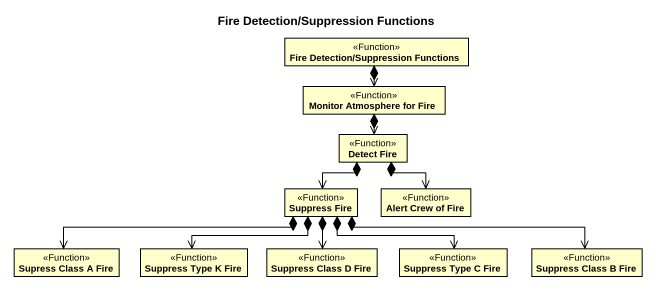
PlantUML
@startuml
title Fire Detection/Suppression Functions
hide circle
hide empty members
class "Fire Detection/Suppression Functions" as Fire_Detection_Suppression <<Function>>
class "Monitor Atmosphere for Fire" as Monitor_Atmosphere_for_Fire <<Function>>
class "Detect Fire" as Detect_Fire <<Function>>
class "Suppress Fire" as Suppress_Fire <<Function>>
class "Alert Crew of Fire" as Alert_Crew_of_Fire <<Function>>
class "Supress Class A Fire" as Supress_Class_A_Fire <<Function>>
class "Suppress Type K Fire" as Suppress_Type_K_Fire <<Function>>
class "Suppress Class D Fire" as Suppress_Class_D_Fire <<Function>>
class "Suppress Type C Fire" as Suppress_Type_C_Fire <<Function>>
class "Suppress Class B Fire" as Suppress_Class_B_Fire <<Function>>
Fire_Detection_Suppression *--> Monitor_Atmosphere_for_Fire
Monitor_Atmosphere_for_Fire *--> Detect_Fire
Detect_Fire *--> Suppress_Fire
Detect_Fire *--> Alert_Crew_of_Fire
Suppress_Fire *-left-> Supress_Class_A_Fire
Suppress_Fire *-left-> Suppress_Type_K_Fire
Suppress_Fire *--> Suppress_Class_D_Fire
Suppress_Fire *-right-> Suppress_Type_C_Fire
Suppress_Fire *-right-> Suppress_Class_B_Fire
@enduml
